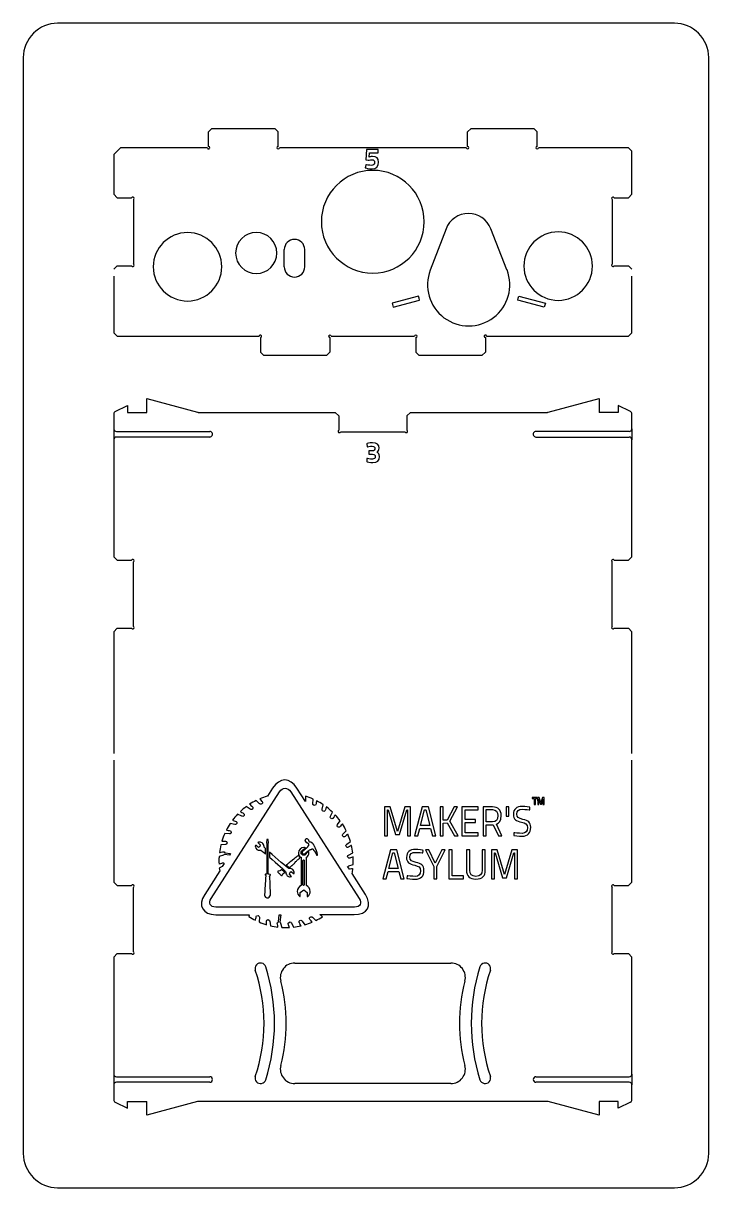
# Model space of a CAD drawing. Header units: millimetres. Extents: x 0 to 201, y 0 to 341.
# Drawn here: x 101.1 to 201.1, y 171.1 to 341.1 of the extents above; entities that cross this region are included whole.
import ezdxf

# ---------------------------------------------------------------- set-up
doc = ezdxf.new("R2010")
doc.units = ezdxf.units.MM
doc.layers.add('Layer_1', color=7, linetype='CONTINUOUS')

msp = doc.modelspace()

# ---------------------------------------------------------------- linework, layer by layer
at = {"layer": 'Layer_1', "color": 7}
for points in [[(196.131937, 341.132257), (106.132177, 341.132257)], [(101.132088, 336.132432), (101.132088, 176.132478)], [(201.132026, 176.132478), (201.132026, 336.132432)], [(128.157125, 325.272359), (128.657186, 325.77242)], [(128.157125, 323.159134), (128.157125, 325.272359)], [(128.657186, 325.77242), (137.806996, 325.77242)], [(137.806996, 325.77242), (138.307058, 325.272359)], [(138.307058, 323.159134), (138.307058, 325.272359)], [(165.957039, 325.272359), (166.457101, 325.77242)], [(165.957039, 323.159134), (165.957039, 325.272359)], [(166.457101, 325.77242), (175.607175, 325.77242)], [(175.607175, 325.77242), (176.106972, 325.272359)], [(176.106972, 323.159134), (176.106972, 325.272359)], [(114.332134, 321.972479), (115.332257, 322.972471)], [(114.332134, 321.972479), (114.332134, 316.167264)], [(127.970594, 322.972471), (115.332257, 322.972471)], [(165.770508, 322.972471), (138.493853, 322.972471)], [(189.432166, 322.972471), (176.293768, 322.972471)], [(189.432166, 322.972471), (189.931963, 322.472462)], [(189.931963, 316.167264), (189.931963, 322.472462)], [(114.832195, 315.667255), (114.332134, 316.167264)], [(114.832195, 315.667255), (116.92346, 315.667255)], [(117.197038, 315.393597), (117.197038, 305.990925)], [(187.067059, 315.393597), (187.067059, 305.990925)], [(187.340637, 315.667255), (189.432166, 315.667255)], [(189.931963, 316.167264), (189.432166, 315.667255)], [(162.813529, 311.113728), (160.508746, 305.093566)], [(171.696638, 305.14209), (169.339733, 311.142039)], [(139.202142, 305.582356), (139.202142, 308.082348)], [(142.201984, 305.582356), (142.201984, 308.082348)], [(114.332134, 305.217285), (114.832195, 305.717267)], [(114.832195, 305.717267), (116.92346, 305.717267)], [(187.340637, 305.717267), (189.432166, 305.717267)], [(189.432166, 305.717267), (189.931963, 305.217285)], [(114.332134, 304.217267), (114.332134, 295.932371)], [(189.931963, 295.932371), (189.931963, 304.217267)], [(114.832195, 295.43237), (114.332134, 295.932371)], [(189.931963, 295.932371), (189.432166, 295.43237)], [(114.832195, 295.43237), (135.530524, 295.43237)], [(135.717055, 295.245704), (135.717055, 293.132377)], [(145.866988, 295.245704), (145.866988, 293.132377)], [(146.053783, 295.43237), (158.210314, 295.43237)], [(158.397109, 295.245704), (158.397109, 293.132377)], [(168.547042, 295.245704), (168.547042, 293.132377)], [(168.733838, 295.43237), (189.432166, 295.43237)], [(136.217116, 292.632368), (135.717055, 293.132377)], [(145.36719, 292.632368), (136.217116, 292.632368)], [(145.866988, 293.132377), (145.36719, 292.632368)], [(158.897171, 292.632368), (158.397109, 293.132377)], [(168.046981, 292.632368), (158.897171, 292.632368)], [(168.547042, 293.132377), (168.046981, 292.632368)], [(119.132198, 286.332382), (126.545285, 284.346025)], [(119.132198, 284.332373), (119.132198, 286.332382)], [(177.718812, 284.346025), (185.132163, 286.332382)], [(185.132163, 286.332382), (185.132163, 284.332373)], [(114.332134, 284.085173), (114.332134, 281.932393)], [(114.553325, 284.442942), (116.332117, 285.332391)], [(116.332117, 285.332391), (116.332117, 284.332373)], [(116.332117, 284.332373), (119.132198, 284.332373)], [(126.649001, 284.332373), (146.657032, 284.332373)], [(147.157094, 283.83239), (146.657032, 284.332373)], [(157.607065, 284.332373), (157.107003, 283.83239), (157.107003, 281.741047)], [(157.607065, 284.332373), (177.61536, 284.332373)], [(189.711037, 284.442942), (187.93198, 285.332391), (187.93198, 284.332373), (185.132163, 284.332373)], [(189.931963, 281.932393), (189.931963, 284.085173)], [(147.157094, 283.83239), (147.157094, 281.741047)], [(114.332134, 281.932393), (114.332134, 280.33238)], [(114.732183, 281.532397), (128.332014, 281.532397)], [(128.332014, 280.732377), (114.732183, 280.732377)], [(147.430673, 281.467389), (156.833424, 281.467389)], [(189.532178, 281.532397), (175.932083, 281.532397)], [(175.932083, 280.732377), (189.532178, 280.732377)], [(189.931963, 281.932393), (189.931963, 280.33238)], [(114.332134, 280.33238), (114.332134, 263.257543), (114.832195, 262.757481), (116.92346, 262.757481)], [(187.340637, 262.757481), (189.432166, 262.757481), (189.931963, 263.257543), (189.931963, 280.33238)], [(117.197038, 253.081152), (117.197038, 262.483638)], [(187.067059, 253.081152), (187.067059, 262.483638)], [(114.832195, 252.807308), (114.332134, 252.307511), (114.332134, 234.53256)], [(114.832195, 252.807308), (116.92346, 252.807308)], [(187.340637, 252.807308), (189.432166, 252.807308)], [(189.931963, 234.53256), (189.931963, 252.307511), (189.432166, 252.807308)], [(114.332134, 233.532437), (114.332134, 215.757486), (114.832195, 215.257424), (116.92346, 215.257424)], [(187.340637, 215.257424), (189.432166, 215.257424), (189.931963, 215.757486), (189.931963, 233.532437)], [(117.197038, 205.581095), (117.197038, 214.983845)], [(187.067059, 205.581095), (187.067059, 214.983845)], [(114.832195, 205.307516), (114.332134, 204.807454), (114.332134, 187.73259)], [(114.832195, 205.307516), (116.92346, 205.307516)], [(187.340637, 205.307516), (189.432166, 205.307516)], [(189.931963, 187.73259), (189.931963, 204.807454), (189.432166, 205.307516)], [(140.742015, 203.932478), (163.522082, 203.932478)], [(114.332134, 187.73259), (114.332134, 186.132392)], [(114.732183, 187.332541), (128.332014, 187.332541)], [(175.932083, 187.332541), (189.532178, 187.332541)], [(189.931963, 187.73259), (189.931963, 186.132392)], [(114.332134, 186.132392), (114.332134, 183.979745)], [(128.332014, 186.532442), (114.732183, 186.532442)], [(163.522082, 186.332417), (140.742015, 186.332417)], [(189.532178, 186.532442), (175.932083, 186.532442)], [(189.931963, 183.979745), (189.931963, 186.132392)], [(114.553325, 183.622029), (116.332117, 182.732501), (116.332117, 183.732624), (119.132198, 183.732624)], [(119.132198, 181.732641), (119.132198, 183.732624)], [(126.545285, 183.718866), (119.132198, 181.732641)], [(177.61536, 183.732624), (126.649001, 183.732624)], [(185.132163, 181.732641), (177.718812, 183.718866)], [(185.132163, 183.732624), (185.132163, 181.732641)], [(187.93198, 183.732624), (185.132163, 183.732624)], [(187.93198, 182.732501), (187.93198, 183.732624)], [(189.711037, 183.622029), (187.93198, 182.732501)], [(106.132177, 171.132653), (196.131937, 171.132653)]]:
    msp.add_lwpolyline(points, dxfattribs=at)
at = {"layer": 'Layer_1', "color": 1}
for points in [[(151.188848, 322.719858), (151.112655, 321.208553), (151.459735, 321.128116)], [(151.574005, 321.606487), (151.645999, 322.211855), (152.894623, 322.211855), (152.894623, 322.719857), (151.188848, 322.719858)], [(151.095726, 320.463483), (151.032231, 320.031681)], [(151.25344, 279.73944), (151.29151, 279.307643)], [(151.26188, 277.584675), (151.23228, 277.140175)], [(152.08738, 278.702277), (151.52435, 278.702277), (151.52435, 278.219677), (152.08738, 278.219677)], [(128.525723, 213.359694), (138.517096, 228.950419)], [(137.499896, 229.444759), (136.758386, 228.284961), (136.69184, 228.294468)], [(140.142714, 228.950419), (150.153101, 213.3692)], [(142.300699, 228.275455), (142.300699, 227.733582), (142.300699, 227.524438), (141.064849, 229.444759)], [(143.365432, 227.182203), (143.412964, 227.866674)], [(134.239153, 226.39316), (133.668761, 226.773422)], [(135.617601, 227.191709), (135.123261, 227.667036)], [(144.734373, 226.383653), (144.895984, 227.049111)], [(169.593975, 226.725889), (168.206021, 226.725889), (168.206021, 222.514492), (168.671841, 222.514492), (168.671841, 224.130603), (169.708054, 224.130603), (170.459071, 222.523998)], [(169.593975, 224.539385), (168.671841, 224.539385), (168.671841, 226.326614), (169.593975, 226.326614)], [(175.031716, 226.288588), (175.050729, 226.66885)], [(133.022316, 225.37596), (132.394884, 225.65165)], [(145.95121, 225.356947), (146.2269, 225.984379)], [(146.96841, 224.14011), (147.348672, 224.710502)], [(131.19706, 222.790181), (130.512589, 222.837714)], [(131.99561, 224.159123), (131.330152, 224.320734)], [(147.76696, 222.761662), (148.242287, 223.256002)], [(170.459071, 222.523998), (170.962917, 222.523998), (170.154861, 224.225669)], [(172.721627, 222.951792), (172.693107, 222.571531)], [(130.636174, 221.250122), (129.951704, 221.174069)], [(130.103808, 221.725449), (130.645681, 221.725449)], [(135.45599, 220.822327), (135.142274, 221.098017), (134.99017, 221.088511)], [(135.341912, 221.516305), (135.674641, 221.212096)], [(135.45599, 221.563838), (135.370431, 221.535318)], [(135.665134, 221.582851), (135.627108, 221.582851)], [(136.843945, 216.905633), (136.843945, 221.3642), (136.900984, 221.506798), (136.834439, 221.963112), (136.663321, 221.963112), (136.596775, 221.506798), (136.672827, 221.373707), (136.672827, 216.91514)], [(148.318339, 221.269135), (148.869718, 221.677916)], [(130.350978, 219.691049), (129.695027, 219.491412)], [(130.531603, 220.004765), (131.377685, 219.9097), (131.235087, 219.681543), (130.474563, 219.767102)], [(135.788719, 220.423053), (135.798226, 220.423053)], [(136.492203, 219.85266), (136.492203, 220.660716), (136.482697, 220.660716)], [(137.053089, 220.137857), (137.053089, 219.377333)], [(141.264486, 219.653023), (141.245473, 219.643517), (141.22646, 219.624503), (141.131395, 219.548451), (141.036329, 219.472399), (140.941264, 219.396346), (140.893731, 219.35832), (140.846198, 219.320294), (140.798666, 219.282268), (140.751133, 219.244242), (140.7036, 219.206216), (140.684587, 219.187203), (140.675081, 219.177696), (140.665574, 219.16819), (140.580015, 219.101644), (140.161728, 218.778421), (140.085675, 218.721382), (140.038143, 218.683356), (139.99061, 218.64533), (139.96209, 218.61681), (139.905051, 218.569278), (139.848012, 218.521745), (139.828999, 218.512238), (139.809986, 218.502732), (139.762453, 218.464706), (139.71492, 218.426679), (139.676894, 218.388653), (139.629361, 218.341121), (139.581829, 218.293588), (139.543802, 218.255562), (139.505776, 218.227042), (139.486763, 218.217536)], [(141.245473, 219.063618), (141.331032, 219.13967), (141.416591, 219.215722), (141.50215, 219.291775), (141.540176, 219.320294)], [(142.776026, 220.232922), (142.747506, 220.204402), (142.652441, 220.12835), (142.557376, 220.052298), (142.46231, 219.976245), (142.414778, 219.938219), (142.414778, 219.871674), (142.205634, 219.66253), (142.101062, 219.66253), (141.910931, 219.66253), (141.891918, 219.66253), (141.654254, 219.871674), (141.654254, 220.014272), (141.654254, 220.185389), (141.654254, 220.194896), (141.891918, 220.442066), (141.939451, 220.442066), (142.034516, 220.527625), (142.082049, 220.565651), (142.129581, 220.603677), (142.148594, 220.62269), (142.167608, 220.641703), (142.21514, 220.679729), (142.262673, 220.727262), (142.300699, 220.765288)], [(141.673267, 219.35832), (141.673267, 215.232482)], [(142.443297, 215.232482), (142.443297, 219.377333)], [(148.594029, 219.700556), (149.202447, 220.004765)], [(159.440991, 220.004765), (159.460004, 220.385027)], [(166.25718, 220.451572), (165.791359, 220.451572), (165.791359, 217.523558)], [(166.266686, 217.495038), (166.266686, 220.451572), (166.25718, 220.451572)], [(168.538749, 217.523558), (168.538749, 220.451572), (168.072929, 220.451572), (168.072929, 217.495038)], [(130.45555, 218.455199), (130.170354, 218.008392), (129.733053, 217.789741)], [(139.876531, 217.932339), (139.905051, 217.932339)], [(140.066662, 217.922833), (140.123701, 217.979872), (140.161728, 218.008392), (140.23778, 218.074937), (140.2663, 218.103457), (140.342352, 218.179509), (140.370871, 218.208029), (140.418404, 218.246055), (140.45643, 218.284081), (140.532483, 218.350627), (140.608535, 218.417173), (140.684587, 218.483719), (140.751133, 218.550264), (140.912744, 218.749902), (140.988797, 218.825954), (141.064849, 218.902006), (141.140901, 218.978059), (141.245473, 219.063618)], [(141.939451, 215.365574), (141.939451, 218.902006)], [(142.129581, 218.902006), (142.129581, 215.365574)], [(148.708107, 217.62813), (148.45143, 218.027405), (148.47995, 218.027405)], [(148.603535, 218.103457), (149.259486, 218.303094)], [(129.790092, 217.399973), (127.603588, 213.949099)], [(136.406644, 216.839087), (136.406644, 216.839087), (136.406644, 216.829581)], [(138.811799, 217.561584), (138.792786, 217.542571), (138.783279, 217.533065), (138.773773, 217.523558), (138.764266, 217.523558), (138.764266, 217.523558), (138.764266, 217.523558), (138.764266, 217.523558), (138.764266, 217.523558), (138.75476, 217.514052), (138.745253, 217.514052), (138.745253, 217.514052), (138.745253, 217.514052), (138.745253, 217.514052), (138.745253, 217.514052), (138.735747, 217.504545), (138.72624, 217.495038), (138.72624, 217.495038), (138.72624, 217.495038), (138.72624, 217.495038), (138.707227, 217.485532), (138.688214, 217.476025), (138.678707, 217.466519), (138.669201, 217.457012), (138.650188, 217.447506), (138.650188, 217.447506), (138.650188, 217.447506), (138.650188, 217.447506), (138.640681, 217.437999), (138.621668, 217.428493), (138.602655, 217.418986), (138.593148, 217.40948), (138.583642, 217.40948), (138.574135, 217.40948), (138.364992, 217.342934), (138.345978, 217.342934), (138.326965, 217.333427), (138.317459, 217.323921), (138.307952, 217.323921), (138.298446, 217.323921), (138.288939, 217.323921), (138.279433, 217.323921), (138.279433, 217.323921), (138.279433, 217.314414), (138.279433, 217.314414), (138.279433, 217.304908), (138.269926, 217.295401), (138.269926, 217.295401), (138.269926, 217.285895), (138.269926, 217.276388), (138.269926, 217.266882), (138.269926, 217.257375), (138.269926, 217.247868), (138.269926, 217.228855), (138.279433, 217.209842), (138.288939, 217.190829), (138.298446, 217.171816), (138.307952, 217.16231), (138.317459, 217.152803), (138.374498, 217.095764), (138.431537, 217.038725), (138.488577, 216.981685), (138.545616, 216.924646), (138.602655, 216.867607), (138.631175, 216.839087), (138.659694, 216.810568), (138.72624, 216.753528), (138.792786, 216.696489), (138.878345, 216.725009), (138.906864, 216.772541), (138.935384, 216.820074), (138.963904, 216.8581), (138.992423, 216.896126), (139.011436, 216.924646), (139.030449, 216.943659), (139.049462, 216.962672), (139.068475, 216.981685), (139.173047, 217.076751), (139.211074, 217.10527), (139.268113, 217.152803), (139.268113, 217.190829)], [(140.275806, 216.591917), (139.96209, 216.896126), (139.96209, 216.896126), (139.96209, 216.896126)], [(140.218767, 217.276388), (140.218767, 217.276388), (140.541989, 216.981685), (140.656068, 216.991192)], [(151.046716, 213.939593), (149.107382, 217.000698)], [(157.130901, 216.66797), (157.102382, 216.287708)], [(141.464124, 213.64489), (141.549682, 213.64489), (141.549682, 214.234295), (142.053529, 214.63357), (142.566882, 214.234295), (142.566882, 213.64489), (142.642935, 213.64489), (142.652441, 213.64489)], [(149.459124, 212.095324), (129.2197, 212.095324)], [(129.229207, 210.992565), (134.096555, 210.992565), (134.039516, 210.745395)], [(138.355485, 209.946846), (138.469563, 210.992565), (138.707227, 210.992565), (138.583642, 209.899313)], [(144.411151, 211.011578), (149.383071, 211.011578)], [(135.570069, 210.612304), (135.522536, 209.927833)], [(136.634801, 209.519051), (136.634801, 210.060924)], [(137.110128, 210.051418), (137.186181, 209.366947)], [(138.659694, 209.775728), (138.849825, 209.119777)], [(140.247286, 209.785235), (140.551496, 209.176816)], [(141.815866, 210.060924), (142.224647, 209.509545)], [(143.308392, 210.612304), (143.802732, 210.136977)]]:
    msp.add_lwpolyline(points, dxfattribs=at)
for points in [[(158.867538, 301.007213), (158.790015, 301.297011), (154.92631, 300.261724), (155.08162, 299.682169), (158.945325, 300.717442)], [(173.356632, 301.007213), (173.434155, 301.297011), (177.297861, 300.261724), (177.14255, 299.682169), (173.278845, 300.717442)], [(175.383458, 227.933219), (175.649641, 227.933219), (175.649641, 227.087137), (175.839772, 227.087137), (175.839772, 227.933219), (176.067929, 227.933219), (176.067929, 228.104337), (175.383458, 228.104337)], [(176.182008, 227.077631), (176.362632, 227.077631), (176.362632, 227.847661), (176.581282, 227.13467), (176.72388, 227.13467), (176.952037, 227.847661), (176.952037, 227.077631), (177.132662, 227.077631), (177.132662, 228.104337), (176.885492, 228.104337), (176.647828, 227.391347), (176.419671, 228.104337), (176.172501, 228.104337)], [(157.625242, 226.735395), (156.807679, 226.735395), (155.73344, 223.12291), (154.659201, 226.735395), (153.841639, 226.735395), (153.841639, 222.523998), (154.278939, 222.523998), (154.278939, 226.317108), (154.374005, 226.317108), (155.438737, 222.676103), (156.018636, 222.676103), (157.092875, 226.317108), (157.178434, 226.317108), (157.178434, 222.523998), (157.625242, 222.523998)], [(158.224154, 222.523998), (158.689974, 222.523998), (158.984677, 223.598237), (160.562762, 223.598237), (160.857465, 222.523998), (161.323286, 222.523998), (160.23954, 226.735395), (159.317406, 226.735395)], [(159.688161, 226.317108), (159.868785, 226.317108), (160.467697, 224.007018), (159.079742, 224.007018)], [(162.967917, 224.396787), (164.042156, 222.523998), (164.565016, 222.523998), (163.367192, 224.653463), (164.49847, 226.735395), (163.97561, 226.735395), (162.95841, 224.815074), (162.388018, 224.786555), (162.388018, 226.735395), (161.931704, 226.735395), (161.931704, 222.523998), (162.388018, 222.523998), (162.388018, 224.377773)], [(167.474017, 222.523998), (167.474017, 222.942286), (165.582216, 222.942286), (165.582216, 224.463332), (167.131782, 224.463332), (167.131782, 224.872114), (165.582216, 224.872114), (165.582216, 226.317108), (167.474017, 226.317108), (167.474017, 226.735395), (165.125902, 226.735395), (165.125902, 222.523998)], [(171.989623, 226.744902), (171.561829, 226.744902), (171.580842, 225.356947), (171.980117, 225.356947)], [(143.47951, 221.221602), (143.45099, 221.259628), (143.422471, 221.288148), (143.403458, 221.326174), (143.374938, 221.3642), (143.346418, 221.39272), (143.317899, 221.42124), (143.289379, 221.449759), (143.26086, 221.468772), (143.241847, 221.487785), (143.20382, 221.516305), (143.175301, 221.535318), (143.146781, 221.544825), (143.118262, 221.563838), (143.089742, 221.573344), (143.080235, 221.573344), (143.070729, 221.563838), (143.051716, 221.563838), (143.042209, 221.563838), (143.032703, 221.563838), (143.023196, 221.563838), (143.004183, 221.563838), (143.004183, 221.563838), (142.994676, 221.563838), (142.994676, 221.563838), (142.98517, 221.563838), (142.975663, 221.573344), (142.966157, 221.573344), (142.95665, 221.573344), (142.95665, 221.582851), (142.947144, 221.582851), (142.937637, 221.592357), (142.928131, 221.601864), (142.918624, 221.601864), (142.909118, 221.61137), (142.909118, 221.61137), (142.899611, 221.630383), (142.890105, 221.63989), (142.880598, 221.63989), (142.880598, 221.649396), (142.871091, 221.658903), (142.861585, 221.677916), (142.861585, 221.677916), (142.852078, 221.687423), (142.852078, 221.687423), (142.842572, 221.706436), (142.842572, 221.715942), (142.833065, 221.734955), (142.823559, 221.753968), (142.814052, 221.772982), (142.814052, 221.782488), (142.814052, 221.791995), (142.804546, 221.811008), (142.795039, 221.830021), (142.795039, 221.85854), (142.785533, 221.877553), (142.566882, 222.10571), (142.547869, 222.096204), (142.519349, 222.086697), (142.500336, 222.077191), (142.471817, 222.077191), (142.452804, 222.067684), (142.433791, 222.058178), (142.414778, 222.048671), (142.395764, 222.039165), (142.376751, 222.029658), (142.357738, 222.020152), (142.348232, 222.010645), (142.329219, 222.001138), (142.319712, 221.991632), (142.310206, 221.972619), (142.291193, 221.963112), (142.281686, 221.953606), (142.272179, 221.934593), (142.262673, 221.91558), (142.253166, 221.906073), (142.24366, 221.88706), (142.234153, 221.868047), (142.234153, 221.849034), (142.224647, 221.830021), (142.224647, 221.801501), (142.405271, 221.554331), (142.424284, 221.544825), (142.452804, 221.544825), (142.471817, 221.535318), (142.49083, 221.535318), (142.528856, 221.516305), (142.566882, 221.497292), (142.604908, 221.478279), (142.633428, 221.459266), (142.642935, 221.440253), (142.652441, 221.430746), (142.671454, 221.411733), (142.680961, 221.402226), (142.690467, 221.383213), (142.699974, 221.3642), (142.699974, 221.345187), (142.70948, 221.326174), (142.718987, 221.316668), (142.718987, 221.288148), (142.728493, 221.269135), (142.728493, 221.250122), (142.738, 221.231109), (142.738, 221.202589), (142.738, 221.183576), (142.738, 221.155056), (142.738, 221.107524), (142.728493, 221.050484), (142.70948, 221.040978), (142.699974, 221.031471), (142.671454, 221.012458), (142.661948, 220.993445), (142.642935, 220.983939), (142.623921, 220.964926), (142.614415, 220.955419), (142.604908, 220.945913), (142.604908, 220.926899), (142.595402, 220.917393), (142.585895, 220.89838), (142.585895, 220.879367), (142.576389, 220.86986), (142.49083, 220.774795), (142.46231, 220.755782), (142.452804, 220.746275), (142.443297, 220.727262), (142.395764, 220.679729), (142.348232, 220.641703), (142.300699, 220.594171), (142.253166, 220.546638), (142.234153, 220.527625), (142.205634, 220.499105), (142.167608, 220.461079), (142.120075, 220.413546), (141.815866, 220.147363), (141.815866, 220.004765), (142.053529, 219.795621), (142.063036, 219.795621), (142.386258, 220.071311), (142.481323, 220.147363), (142.576389, 220.223415), (142.671454, 220.308974), (142.776026, 220.385027), (142.880598, 220.470586), (142.890105, 220.470586), (142.890105, 220.470586), (142.890105, 220.470586), (142.909118, 220.470586), (142.918624, 220.470586), (142.928131, 220.470586), (142.947144, 220.470586), (142.975663, 220.480092), (142.994676, 220.480092), (143.01369, 220.489599), (143.032703, 220.489599), (143.042209, 220.499105), (143.042209, 220.499105), (143.051716, 220.499105), (143.061222, 220.508612), (143.089742, 220.518118), (143.118262, 220.527625), (143.146781, 220.537131), (143.175301, 220.556144), (143.194314, 220.556144), (143.213327, 220.565651), (143.241847, 220.584664), (143.251353, 220.584664), (143.26086, 220.594171), (143.270366, 220.603677), (143.289379, 220.603677), (143.308392, 220.603677), (143.317899, 220.603677), (143.336912, 220.603677), (143.346418, 220.603677), (143.355925, 220.594171), (143.374938, 220.584664), (143.384445, 220.575157), (143.393951, 220.565651), (143.403458, 220.556144), (143.412964, 220.537131), (143.422471, 220.527625), (143.431977, 220.508612), (143.431977, 220.489599), (143.441484, 220.461079), (143.45099, 220.442066), (143.489017, 220.413546), (143.498523, 220.394533), (143.517536, 220.37552), (143.555562, 220.337494), (143.584082, 220.299468), (143.622108, 220.261442), (143.650628, 220.223415), (143.679147, 220.175883), (143.69816, 220.15687), (143.707667, 220.12835), (143.736187, 220.080817), (143.764706, 220.033285), (143.793226, 219.985752), (143.812239, 219.957232), (143.821745, 219.928713), (143.840759, 219.871673), (143.869278, 219.814634), (143.888291, 219.757595), (143.916811, 219.700556), (143.935824, 219.691049), (143.964344, 219.691049), (143.983357, 219.691049), (144.011876, 219.691049), (144.030889, 219.700556), (144.049902, 219.700556), (144.059409, 219.710062), (144.078422, 219.719569), (144.040396, 219.824141), (144.021383, 219.900193), (144.011876, 219.947726), (144.00237, 219.985752), (143.992863, 220.023778), (143.983357, 220.071311), (143.97385, 220.109337), (143.964344, 220.147363), (143.94533, 220.194896), (143.935824, 220.232922), (143.926317, 220.270948), (143.907304, 220.318481), (143.897798, 220.356507), (143.878785, 220.394533), (143.850265, 220.480092), (143.831252, 220.518118), (143.812239, 220.565651), (143.774213, 220.641703), (143.736187, 220.727262), (143.69816, 220.803314), (143.660134, 220.888873), (143.641121, 220.926899), (143.612602, 220.974432), (143.574575, 221.050484), (143.527043, 221.136043), (143.498523, 221.174069)], [(153.594469, 216.240175), (154.060289, 216.240175), (154.354992, 217.314414), (155.933077, 217.314414), (156.22778, 216.240175), (156.693601, 216.240175), (155.609855, 220.451572), (154.687721, 220.451572)], [(155.058476, 220.033285), (155.2391, 220.033285), (155.838012, 217.723195), (154.450057, 217.723195)], [(161.47539, 216.240175), (161.47539, 218.008392), (162.692227, 220.451572), (162.197887, 220.451572), (161.247233, 218.512238), (160.306086, 220.451572), (159.802239, 220.451572), (161.028583, 218.008392), (161.028583, 216.240175)], [(165.354059, 216.648956), (163.699921, 216.648956), (163.699921, 220.451572), (163.2341, 220.451572), (163.2341, 216.240175), (165.354059, 216.240175)], [(173.23498, 220.451572), (172.426924, 220.451572), (171.343179, 216.839087), (170.278446, 220.451572), (169.451377, 220.451572), (169.451377, 216.240175), (169.888678, 216.240175), (169.888678, 220.033285), (169.983744, 220.033285), (171.057983, 216.39228), (171.628375, 216.39228), (172.712121, 220.033285), (172.797679, 220.033285), (172.797679, 216.240175), (173.23498, 216.240175)], [(137.205194, 216.801061)]]:
    msp.add_lwpolyline(points, close=True, dxfattribs=at)
at = {"layer": 'Layer_1', "color": 7}
for points in [[(106.132156, 341.132313), (104.806075, 341.132313), (103.534307, 340.605529), (102.596626, 339.667849)], [(199.667573, 339.667849), (198.729892, 340.605529), (197.458124, 341.132313), (196.132043, 341.132313)], [(102.596626, 339.667849), (101.658945, 338.730168), (101.132162, 337.4584), (101.132162, 336.132319)], [(201.132037, 336.132319), (201.132037, 337.4584), (200.605254, 338.730168), (199.667573, 339.667849)], [(128.343796, 322.972468), (128.343796, 323.07556), (128.260223, 323.159134), (128.15713, 323.159134)], [(138.307116, 323.159134), (138.204023, 323.159134), (138.12045, 323.07556), (138.12045, 322.972468)], [(166.143748, 322.972468), (166.143748, 323.07556), (166.060175, 323.159134), (165.957082, 323.159134)], [(176.107068, 323.159134), (176.003975, 323.159134), (175.920402, 323.07556), (175.920402, 322.972468)], [(127.970461, 322.972468), (127.970461, 322.905778), (128.00604, 322.844154), (128.063795, 322.810809)], [(128.063795, 322.810809), (128.12155, 322.777464), (128.192707, 322.777464), (128.250462, 322.810809)], [(128.250462, 322.810809), (128.308217, 322.844154), (128.343796, 322.905778), (128.343796, 322.972468)], [(138.12045, 322.972468), (138.120695, 322.869548), (138.204196, 322.786246), (138.307116, 322.786246)], [(138.307116, 322.786246), (138.410035, 322.786246), (138.493537, 322.869548), (138.493782, 322.972468)], [(165.770416, 322.972468), (165.770661, 322.869548), (165.854162, 322.786246), (165.957082, 322.786246)], [(165.957082, 322.786246), (166.060001, 322.786246), (166.143503, 322.869548), (166.143748, 322.972468)], [(175.920402, 322.972468), (175.920647, 322.869548), (176.004148, 322.786246), (176.107068, 322.786246)], [(176.107068, 322.786246), (176.209987, 322.786246), (176.293489, 322.869548), (176.293734, 322.972468)], [(152.117109, 319.66352), (147.976079, 319.66352), (144.618674, 316.307376), (144.617119, 312.166346)], [(159.617099, 312.166346), (159.615543, 316.307376), (156.258139, 319.66352), (152.117109, 319.66352)], [(117.148827, 315.760601), (117.061245, 315.784068), (116.968819, 315.745784), (116.923483, 315.66726)], [(117.29731, 315.567094), (117.29731, 315.657766), (117.236409, 315.737133), (117.148827, 315.760601)], [(117.197142, 315.3936), (117.259126, 315.429386), (117.29731, 315.495521), (117.29731, 315.567094)], [(186.969932, 315.601881), (186.955307, 315.518941), (186.994118, 315.43571), (187.067053, 315.3936)], [(187.132434, 315.764382), (187.049494, 315.749758), (186.984557, 315.684821), (186.969932, 315.601881)], [(187.340714, 315.66726), (187.298604, 315.740196), (187.215374, 315.779007), (187.132434, 315.764382)], [(166.066895, 313.362315), (164.622277, 313.356047), (163.329937, 312.462859), (162.813434, 311.113717)], [(169.339746, 311.142035), (168.811555, 312.486644), (167.511512, 313.368584), (166.066895, 313.362315)], [(144.617119, 312.166346), (144.618674, 308.025316), (147.976079, 304.669173), (152.117109, 304.669173)], [(152.117109, 304.669173), (156.258139, 304.669173), (159.615543, 308.025316), (159.617099, 312.166346)], [(125.092133, 310.579535), (122.331813, 310.579535), (120.093695, 308.342678), (120.09214, 305.582358)], [(130.092126, 305.582358), (130.09057, 308.342678), (127.852453, 310.579535), (125.092133, 310.579535)], [(135.11412, 310.59217), (133.45812, 310.59217), (132.115329, 309.250355), (132.114125, 307.594356)], [(138.114116, 307.594356), (138.112911, 309.250355), (136.77012, 310.59217), (135.11412, 310.59217)], [(140.702113, 309.581462), (139.874035, 309.581462), (139.202607, 308.910433), (139.202115, 308.082355)], [(142.202111, 308.082355), (142.201619, 308.910433), (141.530191, 309.581462), (140.702113, 309.581462)], [(179.172065, 310.679535), (176.411745, 310.679535), (174.173627, 308.442678), (174.172072, 305.682358)], [(184.172058, 305.682358), (184.170502, 308.442678), (181.932385, 310.679535), (179.172065, 310.679535)], [(132.114125, 307.594356), (132.115329, 305.938356), (133.45812, 304.596542), (135.11412, 304.596542)], [(135.11412, 304.596542), (136.77012, 304.596542), (138.112911, 305.938356), (138.114116, 307.594356)], [(116.923483, 305.717273), (116.968819, 305.638748), (117.061245, 305.600464), (117.148827, 305.623932)], [(117.148827, 305.623932), (117.23641, 305.6474), (117.29731, 305.726767), (117.29731, 305.817439)], [(117.29731, 305.817439), (117.29731, 305.889012), (117.259126, 305.955147), (117.197142, 305.990933)], [(120.09214, 305.582358), (120.093695, 302.822039), (122.331813, 300.585182), (125.092133, 300.585182)], [(125.092133, 300.585182), (127.852453, 300.585182), (130.09057, 302.822039), (130.092126, 305.582358)], [(139.202115, 305.582358), (139.202607, 304.75428), (139.874035, 304.083251), (140.702113, 304.083251)], [(140.702113, 304.083251), (141.530191, 304.083251), (142.201619, 304.75428), (142.202111, 305.582358)], [(160.508685, 305.093557), (159.550959, 302.591908), (160.367525, 299.758462), (162.50969, 298.150166)], [(169.735646, 298.166136), (171.870682, 299.783885), (172.674716, 302.620912), (171.705941, 305.118303)], [(174.172072, 305.682358), (174.173627, 302.922039), (176.411745, 300.685182), (179.172065, 300.685182)], [(179.172065, 300.685182), (181.932385, 300.685182), (184.170502, 302.922039), (184.172058, 305.682358)], [(187.067053, 305.990933), (186.994118, 305.948822), (186.955307, 305.865592), (186.969932, 305.782652)], [(186.969932, 305.782652), (186.984557, 305.699712), (187.049494, 305.634775), (187.132434, 305.620151)], [(187.132434, 305.620151), (187.215374, 305.605526), (187.298604, 305.644337), (187.340714, 305.717273)], [(162.50969, 298.150166), (164.651856, 296.541871), (167.600611, 296.548388), (169.735646, 298.166136)], [(135.623786, 295.59403), (135.566031, 295.560685), (135.530452, 295.499061), (135.530452, 295.432371)], [(135.810453, 295.59403), (135.752698, 295.627375), (135.681541, 295.627375), (135.623786, 295.59403)], [(135.717118, 295.245705), (135.766625, 295.245704), (135.814105, 295.26537), (135.849113, 295.300377)], [(135.903787, 295.432371), (135.903787, 295.499061), (135.868208, 295.560685), (135.810453, 295.59403)], [(135.849113, 295.300377), (135.88412, 295.335384), (135.903787, 295.382864), (135.903787, 295.432371)], [(145.867107, 295.618593), (145.764187, 295.618593), (145.680686, 295.53529), (145.680441, 295.432371)], [(145.680441, 295.432371), (145.680441, 295.329278), (145.764014, 295.245705), (145.867107, 295.245705)], [(146.053773, 295.432371), (146.053528, 295.53529), (145.970026, 295.618593), (145.867107, 295.618593)], [(158.397091, 295.618593), (158.294171, 295.618593), (158.21067, 295.53529), (158.210425, 295.432371)], [(158.583757, 295.432371), (158.583512, 295.53529), (158.50001, 295.618593), (158.397091, 295.618593)], [(158.397091, 295.245705), (158.500184, 295.245705), (158.583757, 295.329278), (158.583757, 295.432371)], [(168.453744, 295.59403), (168.395989, 295.560685), (168.360411, 295.499061), (168.360411, 295.432371)], [(168.360411, 295.432371), (168.360411, 295.329278), (168.443984, 295.245705), (168.547077, 295.245705)], [(168.640412, 295.59403), (168.582657, 295.627375), (168.5115, 295.627375), (168.453744, 295.59403)], [(168.733745, 295.432371), (168.733745, 295.499061), (168.698167, 295.560685), (168.640412, 295.59403)], [(114.553262, 284.442942), (114.417748, 284.375186), (114.332147, 284.236681), (114.332147, 284.085172)], [(126.545364, 284.346015), (126.57913, 284.336968), (126.613936, 284.332386), (126.648893, 284.332386)], [(177.615305, 284.332385), (177.650261, 284.332385), (177.685066, 284.336967), (177.718831, 284.346014)], [(189.932051, 284.085172), (189.932051, 284.236681), (189.84645, 284.375186), (189.710936, 284.442942)], [(114.332147, 281.932388), (114.332147, 281.711475), (114.511233, 281.532389), (114.732146, 281.532389)], [(114.732146, 280.73239), (114.511233, 280.73239), (114.332147, 280.553304), (114.332147, 280.33239)], [(128.678537, 281.332389), (128.607084, 281.456149), (128.475034, 281.532389), (128.332128, 281.532389)], [(128.332128, 280.73239), (128.475034, 280.73239), (128.607084, 280.808629), (128.678537, 280.932389)], [(128.678537, 280.932389), (128.74999, 281.05615), (128.74999, 281.208629), (128.678537, 281.332389)], [(147.157105, 281.741049), (147.078581, 281.695713), (147.040297, 281.603288), (147.063764, 281.515706)], [(147.063764, 281.515706), (147.087232, 281.428123), (147.166599, 281.367222), (147.257271, 281.367222)], [(147.257271, 281.367222), (147.328843, 281.367222), (147.394979, 281.405405), (147.430766, 281.467389)], [(156.833432, 281.467389), (156.869218, 281.405405), (156.935354, 281.367222), (157.006927, 281.367222)], [(157.006927, 281.367222), (157.097599, 281.367222), (157.176966, 281.428123), (157.200433, 281.515706)], [(157.200433, 281.515706), (157.223901, 281.603288), (157.185617, 281.695713), (157.107093, 281.741049)], [(175.58566, 281.332389), (175.514207, 281.208629), (175.514207, 281.05615), (175.58566, 280.932389)], [(175.93207, 281.532389), (175.789164, 281.532389), (175.657113, 281.456149), (175.58566, 281.332389)], [(175.58566, 280.932389), (175.657113, 280.808629), (175.789164, 280.73239), (175.93207, 280.73239)], [(189.532051, 281.532389), (189.752965, 281.532389), (189.932051, 281.711475), (189.932051, 281.932388)], [(189.932051, 280.33239), (189.932051, 280.553304), (189.752965, 280.73239), (189.532051, 280.73239)], [(117.148827, 262.850753), (117.061244, 262.874221), (116.968819, 262.835937), (116.923483, 262.757412)], [(117.29731, 262.657246), (117.29731, 262.747918), (117.236409, 262.827286), (117.148827, 262.850753)], [(117.197142, 262.483751), (117.259126, 262.519537), (117.29731, 262.585673), (117.29731, 262.657246)], [(186.969933, 262.692032), (186.955308, 262.609092), (186.994118, 262.525862), (187.067053, 262.483751)], [(187.132434, 262.854533), (187.049494, 262.839908), (186.984557, 262.774971), (186.969933, 262.692032)], [(187.340714, 262.757412), (187.298604, 262.830348), (187.215373, 262.869158), (187.132434, 262.854533)], [(116.923483, 252.807425), (116.968819, 252.7289), (117.061244, 252.690616), (117.148827, 252.714084)], [(117.148827, 252.714084), (117.236409, 252.737551), (117.29731, 252.816919), (117.29731, 252.90759)], [(117.29731, 252.90759), (117.29731, 252.979163), (117.259126, 253.0453), (117.197142, 253.081085)], [(187.067053, 253.081085), (186.994118, 253.038975), (186.955308, 252.955744), (186.969933, 252.872805)], [(186.969933, 252.872805), (186.984557, 252.789865), (187.049494, 252.724929), (187.132434, 252.710304)], [(187.132434, 252.710304), (187.215373, 252.695679), (187.298604, 252.734489), (187.340714, 252.807425)], [(117.148827, 215.350813), (117.061244, 215.37428), (116.968819, 215.335996), (116.923483, 215.257472)], [(117.29731, 215.157306), (117.29731, 215.247978), (117.236409, 215.327345), (117.148827, 215.350813)], [(117.197142, 214.983811), (117.259126, 215.019597), (117.29731, 215.085733), (117.29731, 215.157306)], [(186.969933, 215.192092), (186.955308, 215.109152), (186.994118, 215.025921), (187.067053, 214.983811)], [(187.132434, 215.354593), (187.049494, 215.339968), (186.984557, 215.275031), (186.969933, 215.192092)], [(187.340714, 215.257472), (187.298604, 215.330407), (187.215373, 215.369217), (187.132434, 215.354593)], [(116.923483, 205.307484), (116.968819, 205.228959), (117.061245, 205.190676), (117.148828, 205.214144)], [(117.148828, 205.214144), (117.236411, 205.237612), (117.297311, 205.31698), (117.29731, 205.407653)], [(117.29731, 205.407653), (117.297309, 205.479225), (117.259125, 205.54536), (117.197142, 205.581145)], [(187.067053, 205.581145), (186.994118, 205.539035), (186.955308, 205.455804), (186.969933, 205.372865)], [(186.969933, 205.372865), (186.984557, 205.289925), (187.049494, 205.224988), (187.132434, 205.210363)], [(187.132434, 205.210363), (187.215373, 205.195739), (187.298604, 205.234549), (187.340714, 205.307484)], [(135.144306, 203.664255), (134.953115, 203.449287), (134.892071, 203.148215), (134.984435, 202.875755)], [(134.984435, 187.389241), (136.686067, 192.411183), (136.686067, 197.853813), (134.984435, 202.875755)], [(135.908767, 203.915038), (135.627391, 203.97498), (135.335498, 203.879224), (135.144306, 203.664255)], [(136.504644, 203.374462), (136.417666, 203.648689), (136.190143, 203.855096), (135.908767, 203.915038)], [(136.504644, 186.890531), (138.206467, 192.253401), (138.206467, 198.011592), (136.504644, 203.374462)], [(139.072183, 203.112227), (138.67264, 202.594907), (138.535414, 201.921624), (138.70062, 201.289199)], [(140.742113, 203.932486), (140.088466, 203.932486), (139.471725, 203.629548), (139.072183, 203.112227)], [(165.192013, 203.112226), (164.792471, 203.629546), (164.175731, 203.932486), (163.522085, 203.932486)], [(165.563575, 201.289199), (165.728781, 201.921624), (165.591555, 202.594906), (165.192013, 203.112226)], [(167.759551, 203.374462), (166.057728, 198.011592), (166.057728, 192.253401), (167.759551, 186.890531)], [(169.279763, 202.875755), (167.57813, 197.853813), (167.57813, 192.411183), (169.279763, 187.389241)], [(168.355431, 203.914925), (168.074081, 203.855004), (167.846563, 203.648646), (167.759551, 203.374462)], [(169.119821, 203.664166), (168.928638, 203.879101), (168.63678, 203.974845), (168.355431, 203.914925)], [(169.279763, 202.875755), (169.372072, 203.148201), (169.311004, 203.449231), (169.119821, 203.664166)], [(138.70062, 188.975797), (139.755121, 193.012535), (139.755121, 197.252461), (138.70062, 201.289199)], [(165.563575, 201.289199), (164.509074, 197.252461), (164.509074, 193.012535), (165.563575, 188.975797)], [(138.70062, 188.975797), (138.535414, 188.343372), (138.67264, 187.670089), (139.072183, 187.152768)], [(165.192013, 187.152769), (165.591555, 187.67009), (165.728781, 188.343372), (165.563575, 188.975797)], [(114.332147, 187.732505), (114.332147, 187.511592), (114.511233, 187.332506), (114.732146, 187.332506)], [(128.731667, 186.932507), (128.731667, 187.153241), (128.552861, 187.332252), (128.332128, 187.332506)], [(134.984435, 187.389241), (134.892088, 187.116786), (134.953139, 186.815727), (135.144328, 186.600769)], [(139.072183, 187.152768), (139.471725, 186.635448), (140.088466, 186.332509), (140.742113, 186.33251)], [(163.522085, 186.33251), (164.175731, 186.33251), (164.792471, 186.635449), (165.192013, 187.152769)], [(169.119799, 186.60086), (169.310979, 186.815784), (169.372055, 187.1168), (169.279763, 187.389241)], [(175.93207, 187.332506), (175.711336, 187.332252), (175.53253, 187.153241), (175.53253, 186.932507)], [(189.532051, 187.332506), (189.752965, 187.332506), (189.932051, 187.511592), (189.932051, 187.732505)], [(114.732146, 186.532508), (114.511233, 186.532508), (114.332147, 186.353422), (114.332147, 186.132509)], [(128.332128, 186.532508), (128.552861, 186.532762), (128.731667, 186.711773), (128.731667, 186.932507)], [(135.144328, 186.600769), (135.335516, 186.385811), (135.627398, 186.290059), (135.908765, 186.349993)], [(135.908765, 186.349993), (136.190133, 186.409927), (136.417654, 186.616318), (136.504644, 186.890531)], [(167.759551, 186.890531), (167.846575, 186.616362), (168.074092, 186.41002), (168.355433, 186.350107)], [(168.355433, 186.350107), (168.636773, 186.290194), (168.92862, 186.385935), (169.119799, 186.60086)], [(175.53253, 186.932507), (175.53253, 186.711773), (175.711336, 186.532762), (175.93207, 186.532508)], [(189.932051, 186.132509), (189.932051, 186.353422), (189.752965, 186.532508), (189.532051, 186.532508)], [(114.332147, 183.979724), (114.332147, 183.828215), (114.417748, 183.689711), (114.553262, 183.621955)], [(126.648893, 183.732511), (126.613936, 183.732512), (126.57913, 183.727931), (126.545364, 183.718885)], [(177.718831, 183.718882), (177.685066, 183.727928), (177.65026, 183.732509), (177.615305, 183.732508)], [(189.710936, 183.621955), (189.846449, 183.689711), (189.93205, 183.828215), (189.932051, 183.979724)], [(101.132162, 176.132523), (101.132162, 174.806442), (101.658945, 173.534674), (102.596626, 172.596993)], [(199.667573, 172.596993), (200.605254, 173.534674), (201.132037, 174.806442), (201.132037, 176.132523)], [(102.596626, 172.596993), (103.534307, 171.659312), (104.806075, 171.132528), (106.132156, 171.132528)], [(196.132043, 171.132528), (197.458124, 171.132528), (198.729892, 171.659312), (199.667573, 172.596993)]]:
    msp.add_open_spline(points, degree=3, dxfattribs=at)
at = {"layer": 'Layer_1', "color": 1}
for points in [[(152.073453, 321.708087), (151.836433, 321.708087), (151.574005, 321.606487), (151.574005, 321.606487)], [(152.979236, 320.865651), (152.979236, 321.454086), (152.644864, 321.708087), (152.073453, 321.708087)], [(151.032231, 320.031681), (151.032231, 320.031681), (151.586704, 319.875047), (152.022667, 319.875047)], [(151.950723, 320.383046), (151.607873, 320.383046), (151.095726, 320.463483), (151.095726, 320.463483)], [(151.459735, 321.128116), (151.459735, 321.128116), (151.692525, 321.200082), (151.98881, 321.200082)], [(152.378217, 320.802147), (152.378217, 320.535446), (152.22584, 320.383046), (151.950723, 320.383046)], [(151.98881, 321.200082), (152.255467, 321.200082), (152.378217, 321.085781), (152.378217, 320.802147)], [(152.022667, 319.875047), (152.632165, 319.875047), (152.979236, 320.234881), (152.979236, 320.865651)], [(152.06624, 279.89184), (151.64291, 279.89184), (151.25344, 279.73944), (151.25344, 279.73944)], [(151.29151, 279.307643), (151.29151, 279.307643), (151.69368, 279.383843), (152.02388, 279.383843)], [(152.02388, 279.383843), (152.31175, 279.383843), (152.44298, 279.282243), (152.44298, 279.083277)], [(153.04414, 279.121374), (153.04414, 279.642073), (152.80284, 279.89184), (152.06624, 279.89184)], [(152.44298, 279.083277), (152.44298, 278.892777), (152.27788, 278.702277), (152.08738, 278.702277)], [(152.71818, 278.494841), (152.92138, 278.630307), (153.04414, 278.816574), (153.04414, 279.121374)], [(151.23228, 277.140175), (151.23228, 277.140175), (151.72758, 276.996242), (152.14244, 276.996242)], [(152.05775, 277.504245), (151.73601, 277.504245), (151.26188, 277.584675), (151.26188, 277.584675)], [(152.49378, 277.876778), (152.49378, 277.618544), (152.34561, 277.504245), (152.05775, 277.504245)], [(152.08738, 278.219677), (152.32868, 278.219677), (152.49378, 278.084211), (152.49378, 277.876778)], [(152.14244, 276.996242), (152.82401, 276.996242), (153.09494, 277.301042), (153.09494, 277.889475)], [(153.09494, 277.889475), (153.09494, 278.266241), (152.95101, 278.367841), (152.71818, 278.494841)], [(141.064849, 229.444759), (140.028636, 231.070378), (138.536109, 231.070378), (137.499896, 229.444759)], [(138.517096, 228.950419), (138.963904, 229.644397), (139.695907, 229.644397), (140.142714, 228.950419)], [(136.69184, 228.294468), (136.330592, 228.189896), (135.97885, 228.056804), (135.636615, 227.914206)], [(135.636615, 227.914206), (135.636615, 227.914206), (135.931317, 227.562464), (135.988357, 227.495919)], [(143.412964, 227.866674), (143.051716, 228.028285), (142.680961, 228.161376), (142.300699, 228.275455)], [(133.668761, 226.773422), (133.364551, 226.554771), (133.079355, 226.307601), (132.803666, 226.060431)], [(135.123261, 227.667036), (134.790532, 227.495919), (134.457804, 227.315294), (134.144088, 227.10615)], [(134.144088, 227.10615), (134.163101, 227.096644), (134.49583, 226.811448), (134.552869, 226.754408)], [(134.562376, 226.42168), (134.429284, 226.260068), (134.239153, 226.39316), (134.239153, 226.39316)], [(134.552869, 226.754408), (134.609908, 226.706876), (134.695467, 226.583291), (134.562376, 226.42168)], [(135.940824, 227.16319), (135.779213, 227.030098), (135.617601, 227.191709), (135.617601, 227.191709)], [(135.988357, 227.495919), (136.035889, 227.438879), (136.102435, 227.305788), (135.940824, 227.16319)], [(143.546056, 226.91602), (143.336912, 226.954046), (143.365432, 227.182203), (143.365432, 227.182203)], [(143.831252, 227.087137), (143.812239, 227.011085), (143.7552, 226.877993), (143.546056, 226.91602)], [(143.926317, 227.619504), (143.926317, 227.600491), (143.840759, 227.16319), (143.831252, 227.087137)], [(144.895984, 227.049111), (144.582269, 227.258255), (144.259046, 227.448386), (143.926317, 227.619504)], [(144.867465, 226.088951), (144.667828, 226.165003), (144.734373, 226.383653), (144.734373, 226.383653)], [(145.181181, 226.212536), (145.152661, 226.136483), (145.067102, 226.022405), (144.867465, 226.088951)], [(145.371311, 226.716382), (145.361805, 226.678356), (145.2097, 226.279081), (145.181181, 226.212536)], [(146.2269, 225.984379), (145.960717, 226.241055), (145.666014, 226.488225), (145.371311, 226.716382)], [(170.858345, 225.452012), (170.858345, 226.336121), (170.421044, 226.725889), (169.593975, 226.725889)], [(169.593975, 226.326614), (170.135848, 226.326614), (170.383018, 226.041418), (170.383018, 225.452012)], [(173.928958, 226.792435), (173.092382, 226.792435), (172.636068, 226.431186), (172.636068, 225.62313)], [(173.120902, 225.670663), (173.120902, 226.17451), (173.396591, 226.374147), (173.957477, 226.374147)], [(175.050729, 226.66885), (175.050729, 226.66885), (174.404285, 226.792435), (173.928958, 226.792435)], [(173.957477, 226.374147), (174.366258, 226.374147), (175.031716, 226.288588), (175.031716, 226.288588)], [(132.394884, 225.65165), (132.138208, 225.385467), (131.891038, 225.090764), (131.662881, 224.796061)], [(131.662881, 224.796061), (131.700907, 224.786555), (132.100182, 224.63445), (132.166727, 224.60593)], [(132.166727, 224.60593), (132.24278, 224.577411), (132.356858, 224.491852), (132.290312, 224.292215)], [(132.803666, 226.060431), (132.841692, 226.041418), (133.20294, 225.822768), (133.269486, 225.784741)], [(133.336032, 225.461519), (133.23146, 225.280895), (133.022316, 225.37596), (133.022316, 225.37596)], [(133.269486, 225.784741), (133.336032, 225.746715), (133.440604, 225.642143), (133.336032, 225.461519)], [(146.036769, 225.043231), (145.856145, 225.147803), (145.95121, 225.356947), (145.95121, 225.356947)], [(146.359992, 225.109777), (146.321965, 225.043231), (146.217394, 224.938659), (146.036769, 225.043231)], [(146.635681, 225.575598), (146.616668, 225.537571), (146.398018, 225.176323), (146.359992, 225.109777)], [(147.348672, 224.710502), (147.130021, 225.014712), (146.882851, 225.299908), (146.635681, 225.575598)], [(170.383018, 225.452012), (170.383018, 224.834087), (170.135848, 224.539385), (169.593975, 224.539385)], [(170.154861, 224.225669), (170.554136, 224.368267), (170.858345, 224.681983), (170.858345, 225.452012)], [(172.636068, 225.62313), (172.636068, 224.91014), (173.054356, 224.672476), (173.833892, 224.482345)], [(174.03353, 224.900633), (173.396591, 225.062244), (173.120902, 225.166816), (173.120902, 225.670663)], [(173.833892, 224.482345), (174.404285, 224.35876), (174.689481, 224.216162), (174.689481, 223.702809)], [(175.164808, 223.750342), (175.164808, 224.501358), (174.784546, 224.710502), (174.03353, 224.900633)], [(130.512589, 222.837714), (130.350978, 222.476465), (130.217887, 222.10571), (130.103808, 221.725449)], [(131.330152, 224.320734), (131.121008, 224.007018), (130.930877, 223.683796), (130.75976, 223.351067)], [(130.75976, 223.351067), (130.769266, 223.351067), (131.216073, 223.265508), (131.292126, 223.256002)], [(131.463243, 222.970806), (131.425217, 222.761662), (131.19706, 222.790181), (131.19706, 222.790181)], [(131.292126, 223.256002), (131.368178, 223.236989), (131.50127, 223.179949), (131.463243, 222.970806)], [(132.290312, 224.292215), (132.21426, 224.092577), (131.99561, 224.159123), (131.99561, 224.159123)], [(146.99693, 223.816888), (146.835319, 223.949979), (146.96841, 224.14011), (146.96841, 224.14011)], [(147.329659, 223.826394), (147.282126, 223.769355), (147.158541, 223.683796), (146.99693, 223.816888)], [(147.681401, 224.235175), (147.671894, 224.216162), (147.386698, 223.883433), (147.329659, 223.826394)], [(147.73844, 222.438439), (147.605348, 222.60005), (147.76696, 222.761662), (147.76696, 222.761662)], [(148.242287, 223.256002), (148.071169, 223.588731), (147.890545, 223.92146), (147.681401, 224.235175)], [(148.489457, 222.733142), (148.489457, 222.733142), (148.137715, 222.438439), (148.071169, 222.390907)], [(148.869718, 221.677916), (148.765146, 222.039165), (148.632055, 222.390907), (148.489457, 222.733142)], [(173.900438, 222.866234), (173.501163, 222.866234), (172.721627, 222.951792), (172.721627, 222.951792)], [(173.900438, 222.457452), (174.765533, 222.457452), (175.164808, 222.90426), (175.164808, 223.750342)], [(174.689481, 223.702809), (174.689481, 223.15143), (174.442311, 222.866234), (173.900438, 222.866234)], [(129.951704, 221.174069), (129.866145, 220.812821), (129.799599, 220.442066), (129.752066, 220.071311)], [(130.864331, 221.478279), (130.864331, 221.269135), (130.636174, 221.250122), (130.636174, 221.250122)], [(130.645681, 221.725449), (130.721733, 221.725449), (130.864331, 221.687423), (130.864331, 221.478279)], [(134.99017, 221.088511), (134.99017, 221.088511), (134.914117, 220.784301), (135.218327, 220.518118)], [(135.370431, 221.535318), (135.351418, 221.525811), (135.341912, 221.516305), (135.341912, 221.516305)], [(135.627108, 221.582851), (135.551056, 221.582851), (135.494016, 221.573344), (135.45599, 221.563838)], [(135.665134, 221.002952), (135.646121, 220.974432), (135.627108, 220.926899), (135.598588, 220.907886)], [(136.083422, 221.39272), (135.912304, 221.544825), (135.7602, 221.582851), (135.665134, 221.582851)], [(135.674641, 221.212096), (135.693654, 221.126537), (135.684147, 221.059991), (135.665134, 221.002952)], [(136.283059, 220.86986), (136.25454, 220.974432), (136.273553, 221.221602), (136.083422, 221.39272)], [(148.071169, 222.390907), (148.01413, 222.343374), (147.881038, 222.276828), (147.73844, 222.438439)], [(148.23278, 220.955419), (148.128208, 221.136043), (148.318339, 221.269135), (148.318339, 221.269135)], [(149.012316, 221.11703), (149.00281, 221.107524), (148.613042, 220.888873), (148.546496, 220.850847)], [(149.202447, 220.004765), (149.164421, 220.385027), (149.097875, 220.755782), (149.012316, 221.11703)], [(172.693107, 222.571531), (172.693107, 222.571531), (173.425111, 222.457452), (173.900438, 222.457452)], [(129.695027, 219.491412), (129.68552, 219.291775), (129.676014, 219.101644), (129.676014, 218.902006)], [(129.752066, 220.071311), (129.780586, 220.080817), (130.20838, 220.147363), (130.284433, 220.166376)], [(130.284433, 220.166376), (130.360485, 220.175883), (130.48407, 220.166376), (130.531603, 220.004765)], [(130.474563, 219.767102), (130.417524, 219.710062), (130.350978, 219.691049), (130.350978, 219.691049)], [(135.218327, 220.518118), (135.332405, 220.423053), (135.45599, 220.40404), (135.560562, 220.40404)], [(135.522536, 220.850847), (135.503523, 220.841341), (135.475003, 220.831834), (135.45599, 220.822327)], [(135.598588, 220.907886), (135.570069, 220.888873), (135.551056, 220.86986), (135.522536, 220.850847)], [(135.560562, 220.40404), (135.665134, 220.40404), (135.750693, 220.423053), (135.788719, 220.423053)], [(135.798226, 220.423053), (135.817239, 220.423053), (136.092928, 220.185389), (136.492203, 219.85266)], [(136.482697, 220.660716), (136.359112, 220.774795), (136.283059, 220.850847), (136.283059, 220.86986)], [(139.857518, 217.751715), (139.629361, 217.827767), (138.032263, 219.234735), (137.053089, 220.137857)], [(137.053089, 219.377333), (138.089302, 218.474212), (139.401204, 217.323921), (139.410711, 217.285895)], [(141.540176, 219.320294), (141.416591, 219.405853), (141.321525, 219.510425), (141.264486, 219.653023)], [(142.053529, 220.803314), (141.625735, 220.803314), (141.283499, 220.461079), (141.283499, 220.033285)], [(141.283499, 220.033285), (141.283499, 219.919206), (141.302512, 219.814634), (141.350045, 219.719569)], [(141.350045, 219.719569), (141.407084, 219.586477), (141.50215, 219.472399), (141.625735, 219.38684)], [(141.625735, 219.38684), (141.644748, 219.377333), (141.654254, 219.367827), (141.673267, 219.35832)], [(142.300699, 220.765288), (142.224647, 220.793808), (142.139088, 220.803314), (142.053529, 220.803314)], [(142.443297, 219.377333), (142.661948, 219.510425), (142.804546, 219.757595), (142.804546, 220.033285)], [(142.804546, 220.033285), (142.804546, 220.09983), (142.795039, 220.166376), (142.776026, 220.232922)], [(148.546496, 220.850847), (148.47995, 220.812821), (148.337352, 220.774795), (148.23278, 220.955419)], [(148.460937, 219.405853), (148.384885, 219.60549), (148.594029, 219.700556), (148.594029, 219.700556)], [(148.75564, 219.244242), (148.679587, 219.215722), (148.536989, 219.206216), (148.460937, 219.405853)], [(149.259486, 219.424866), (149.22146, 219.41536), (148.822186, 219.263255), (148.75564, 219.244242)], [(149.278499, 218.8925), (149.278499, 219.073124), (149.268993, 219.244242), (149.259486, 219.424866)], [(158.338232, 220.508612), (157.501657, 220.508612), (157.045343, 220.147363), (157.045343, 219.339307)], [(157.045343, 219.339307), (157.045343, 218.626317), (157.46363, 218.388653), (158.243167, 218.198522)], [(157.530176, 219.38684), (157.530176, 219.890687), (157.805866, 220.090324), (158.366752, 220.090324)], [(158.442804, 218.61681), (157.805866, 218.778421), (157.530176, 218.882993), (157.530176, 219.38684)], [(159.460004, 220.385027), (159.460004, 220.385027), (158.813559, 220.508612), (158.338232, 220.508612)], [(158.366752, 220.090324), (158.775533, 220.090324), (159.440991, 220.004765), (159.440991, 220.004765)], [(129.676014, 218.902006), (129.676014, 218.721382), (129.68552, 218.550264), (129.695027, 218.36964)], [(129.695027, 218.36964), (129.733053, 218.379147), (130.132328, 218.531251), (130.198874, 218.550264)], [(129.733053, 217.789741), (129.752066, 217.65665), (129.761573, 217.533065), (129.790092, 217.399973)], [(130.198874, 218.550264), (130.265419, 218.569278), (130.379498, 218.588291), (130.45555, 218.455199)], [(139.486763, 218.217536), (139.686401, 218.055924), (139.809986, 217.960859), (139.876531, 217.932339)], [(140.446924, 217.571091), (140.20926, 217.780235), (139.99061, 217.742209), (139.857518, 217.751715)], [(139.905051, 217.932339), (139.952584, 217.932339), (140.000116, 217.932339), (140.066662, 217.922833)], [(141.939451, 218.902006), (141.939451, 218.959046), (141.986983, 218.997072), (142.034516, 218.997072)], [(142.034516, 218.997072), (142.091555, 218.997072), (142.129581, 218.949539), (142.129581, 218.902006)], [(148.47995, 218.027405), (148.536989, 218.084444), (148.603535, 218.103457), (148.603535, 218.103457)], [(149.22146, 217.713689), (149.192941, 217.704182), (148.822186, 217.647143), (148.708107, 217.62813)], [(149.107382, 217.000698), (149.154914, 217.238362), (149.192941, 217.476025), (149.22146, 217.713689)], [(149.259486, 218.303094), (149.268993, 218.502732), (149.278499, 218.692863), (149.278499, 218.8925)], [(158.243167, 218.198522), (158.813559, 218.074937), (159.098755, 217.932339), (159.098755, 217.418986)], [(159.574082, 217.466519), (159.574082, 218.217536), (159.193821, 218.426679), (158.442804, 218.61681)], [(136.482697, 216.430306), (136.435164, 215.831394), (136.378125, 214.595544), (136.330592, 214.006138)], [(136.644308, 216.91514), (136.50171, 216.905633), (136.406644, 216.877113), (136.406644, 216.839087)], [(136.406644, 216.829581), (136.406644, 216.810568), (136.416151, 216.801061), (136.44467, 216.782048)], [(136.44467, 216.782048), (136.482697, 216.734515), (136.530229, 216.658463), (136.530229, 216.572904)], [(136.530229, 216.572904), (136.511216, 216.534878), (136.492203, 216.477839), (136.482697, 216.430306)], [(136.672827, 216.91514), (136.653814, 216.91514), (136.672827, 216.91514), (136.644308, 216.91514)], [(136.96753, 216.896126), (136.948517, 216.896126), (136.872465, 216.905633), (136.843945, 216.905633)], [(137.205194, 216.801061), (137.205194, 216.848594), (137.110128, 216.877113), (136.96753, 216.896126)], [(137.072102, 216.572904), (137.072102, 216.658463), (137.129141, 216.734515), (137.167167, 216.772541)], [(137.110128, 216.430306), (137.110128, 216.477839), (137.091115, 216.534878), (137.072102, 216.572904)], [(137.195687, 213.996632), (137.167167, 214.595544), (137.138648, 215.831394), (137.110128, 216.430306)], [(137.167167, 216.772541), (137.195687, 216.772541), (137.205194, 216.782048), (137.205194, 216.801061)], [(139.268113, 217.190829), (139.154034, 217.247868), (139.011436, 217.38096), (138.811799, 217.561584)], [(139.410711, 217.285895), (139.420217, 217.219349), (139.439231, 216.867607), (139.619855, 216.686983)], [(139.619855, 216.686983), (139.752946, 216.553891), (139.876531, 216.515865), (139.971597, 216.515865)], [(139.96209, 216.896126), (139.96209, 216.924646), (139.971597, 217.190829), (140.218767, 217.276388)], [(139.971597, 216.515865), (140.009623, 216.515865), (140.047649, 216.525371), (140.085675, 216.534878)], [(140.085675, 216.534878), (140.199754, 216.544385), (140.275806, 216.591917), (140.275806, 216.591917)], [(140.656068, 216.991192), (140.646561, 216.981685), (140.73212, 217.304908), (140.446924, 217.571091)], [(157.102382, 216.287708), (157.102382, 216.287708), (157.834385, 216.173629), (158.309712, 216.173629)], [(158.309712, 216.582411), (157.910438, 216.582411), (157.130901, 216.66797), (157.130901, 216.66797)], [(158.309712, 216.173629), (159.174808, 216.173629), (159.574082, 216.620437), (159.574082, 217.466519)], [(159.098755, 217.418986), (159.098755, 216.867607), (158.851585, 216.582411), (158.309712, 216.582411)], [(165.791359, 217.523558), (165.791359, 216.601424), (166.22866, 216.183136), (167.160301, 216.183136)], [(167.169808, 216.591917), (166.551883, 216.591917), (166.266686, 216.848594), (166.266686, 217.495038)], [(167.160301, 216.183136), (168.101449, 216.183136), (168.538749, 216.601424), (168.538749, 217.523558)], [(168.072929, 217.495038), (168.072929, 216.848594), (167.797239, 216.591917), (167.169808, 216.591917)], [(141.673267, 215.232482), (141.350045, 215.089884), (141.112382, 214.757155), (141.112382, 214.376893)], [(141.112382, 214.376893), (141.112382, 214.082191), (141.245473, 213.816008), (141.464124, 213.64489)], [(141.948957, 215.318041), (141.939451, 215.327547), (141.939451, 215.34656), (141.939451, 215.365574)], [(142.034516, 215.270508), (141.99649, 215.270508), (141.96797, 215.289521), (141.948957, 215.318041)], [(142.120075, 215.318041), (142.101062, 215.289521), (142.072542, 215.270508), (142.034516, 215.270508)], [(142.129581, 215.365574), (142.129581, 215.34656), (142.120075, 215.337054), (142.120075, 215.318041)], [(143.004183, 214.376893), (142.994676, 214.757155), (142.76652, 215.089884), (142.443297, 215.232482)], [(142.652441, 213.64489), (142.871091, 213.816008), (143.004183, 214.082191), (143.004183, 214.376893)], [(127.603588, 213.949099), (126.567375, 212.323481), (127.299379, 210.992565), (129.229207, 210.992565)], [(129.2197, 212.095324), (128.392631, 212.095324), (128.078915, 212.665716), (128.525723, 213.359694)], [(136.330592, 214.006138), (136.311579, 213.854034), (136.406644, 213.511798), (136.644308, 213.464266)], [(136.644308, 213.464266), (136.682334, 213.454759), (136.72036, 213.454759), (136.767893, 213.454759)], [(136.767893, 213.454759), (136.805919, 213.454759), (136.834439, 213.454759), (136.862958, 213.464266)], [(136.862958, 213.464266), (137.100622, 213.511798), (137.205194, 213.835021), (137.195687, 213.996632)], [(149.383071, 211.011578), (151.350925, 210.983059), (152.082929, 212.313974), (151.046716, 213.939593)], [(150.153101, 213.3692), (150.599908, 212.665716), (150.286193, 212.095324), (149.459124, 212.095324)], [(135.104248, 210.707369), (135.113755, 210.783421), (135.180301, 210.916513), (135.389444, 210.878487)], [(135.389444, 210.878487), (135.598588, 210.840461), (135.570069, 210.612304), (135.570069, 210.612304)], [(144.781906, 210.697862), (144.772399, 210.707369), (144.515723, 210.926019), (144.411151, 211.011578)], [(134.039516, 210.745395), (134.353232, 210.536251), (134.676454, 210.34612), (135.009183, 210.175003)], [(135.009183, 210.175003), (135.009183, 210.184509), (135.094742, 210.631317), (135.104248, 210.707369)], [(135.522536, 209.927833), (135.883785, 209.766221), (136.25454, 209.63313), (136.634801, 209.519051)], [(136.634801, 210.060924), (136.634801, 210.136977), (136.672827, 210.279575), (136.881971, 210.279575)], [(136.881971, 210.279575), (137.091115, 210.279575), (137.110128, 210.051418), (137.110128, 210.051418)], [(137.186181, 209.366947), (137.547429, 209.281388), (137.918184, 209.214842), (138.288939, 209.167309)], [(138.193874, 209.699676), (138.184367, 209.775728), (138.193874, 209.899313), (138.355485, 209.946846)], [(138.288939, 209.167309), (138.279433, 209.195829), (138.212887, 209.623623), (138.193874, 209.699676)], [(138.583642, 209.899313), (138.640681, 209.842274), (138.659694, 209.775728), (138.659694, 209.775728)], [(138.849825, 209.119777), (139.049462, 209.11027), (139.239593, 209.100764), (139.439231, 209.100764)], [(139.439231, 209.100764), (139.619855, 209.100764), (139.790973, 209.11027), (139.971597, 209.119777)], [(139.790973, 209.623623), (139.762453, 209.699676), (139.752946, 209.842274), (139.952584, 209.918326)], [(139.971597, 209.119777), (139.96209, 209.157803), (139.809986, 209.557078), (139.790973, 209.623623)], [(139.952584, 209.918326), (140.152221, 209.994378), (140.247286, 209.785235), (140.247286, 209.785235)], [(140.551496, 209.176816), (140.931757, 209.214842), (141.293006, 209.281388), (141.663761, 209.366947)], [(141.397578, 209.832767), (141.359552, 209.899313), (141.321525, 210.041911), (141.50215, 210.146483)], [(141.663761, 209.366947), (141.663761, 209.376453), (141.435604, 209.766221), (141.397578, 209.832767)], [(141.50215, 210.146483), (141.682774, 210.251055), (141.815866, 210.060924), (141.815866, 210.060924)], [(142.224647, 209.509545), (142.585895, 209.614117), (142.937637, 209.747208), (143.279873, 209.889807)], [(142.937637, 210.308094), (142.890105, 210.365134), (142.823559, 210.498225), (142.98517, 210.640823)], [(143.279873, 209.889807), (143.279873, 209.889807), (142.98517, 210.241548), (142.937637, 210.308094)], [(142.98517, 210.640823), (143.146781, 210.773915), (143.308392, 210.612304), (143.308392, 210.612304)], [(143.802732, 210.136977), (144.135461, 210.308094), (144.46819, 210.488719), (144.781906, 210.697862)]]:
    msp.add_open_spline(points, degree=3, dxfattribs=at)

doc.saveas('drawing.dxf')
